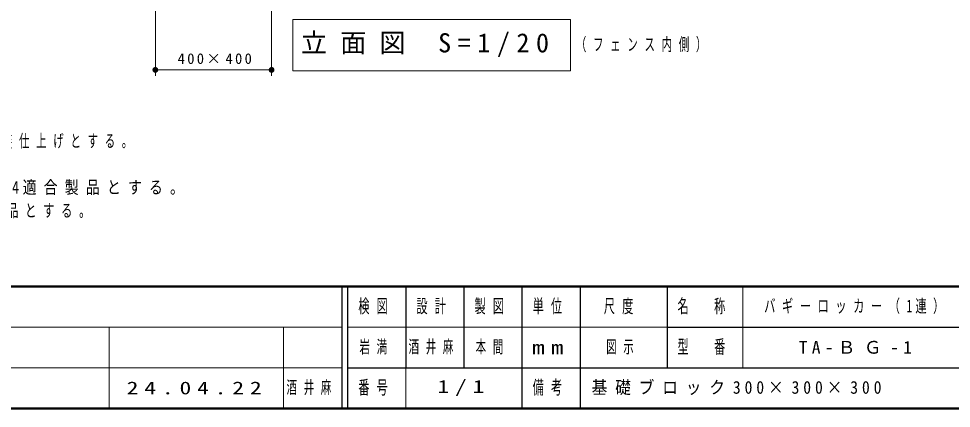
# Model space of a CAD drawing. Units: millimetres on the paper, scale 1:20. Extents: x -385 to 0, y 0 to 267.
# Drawn here: x -299.1 to -138.6, y 0 to 67.1 of the extents above; entities that cross this region are included whole.
import ezdxf

# ---------------------------------------------------------------- set-up
doc = ezdxf.new("R2010")
doc.units = ezdxf.units.MM
doc.layers.add('LY_1', color=7, linetype='Continuous', lineweight=13)
doc.styles.add('ＭＳ ゴシック', font='')
doc.styles.get('ＭＳ ゴシック').set_extended_font_data('MS Gothic')

# ---------------------------------------------------------------- blocks, each defined once
blk = doc.blocks.new('filled_dot')
at = {"color": 0, "linetype": 'Continuous', "lineweight": -2, "const_width": 1.25}
blk.add_lwpolyline([(-0.625, 0, 1), (0.625, 0, 1)], format="xyb", close=True, dxfattribs=at)

msp = doc.modelspace()

# ---------------------------------------------------------------- linework, layer by layer
at = {"layer": 'LY_1'}
for p, q in [((-275.572, 77.308), (-275.572, 57.308)), ((-255.572, 77.308), (-255.572, 57.308)), ((-251.925, 66.971), (-251.925, 58.171)), ((-204.125, 66.971), (-251.925, 66.971)), ((-204.125, 58.171), (-204.125, 66.971)), ((-255.572, 58.308), (-275.572, 58.308)), ((-251.925, 58.171), (-204.125, 58.171)), ((-174.5, 21), (-174.5, 7)), ((-385, 14), (-243.5, 14)), ((-283.5, 14), (-283.5, 0)), ((-253.5, 14), (-253.5, 0)), ((-242.5, 14), (-187.5, 14)), ((-385, 7), (-243.5, 7)), ((-232.5, 7), (-232.5, 0))]:
    msp.add_line(p, q, dxfattribs=at)
at = {"layer": 'LY_1', "lineweight": 50}
for p, q in [((-385, 21), (0, 21)), ((-385, 0), (0, 0))]:
    msp.add_line(p, q, dxfattribs=at)
at = {"layer": 'LY_1', "lineweight": 25}
for p, q in [((-243.5, 21), (-243.5, 0)), ((-242.5, 21), (-242.5, 0)), ((-232.5, 21), (-232.5, 7)), ((-222.5, 21), (-222.5, 7)), ((-212.5, 21), (-212.5, 0)), ((-202.5, 21), (-202.5, 7)), ((-187.5, 21), (-187.5, 7)), ((-187.5, 14), (-70, 14)), ((-242.5, 7), (0, 7)), ((-202.5, 7), (-202.5, 0))]:
    msp.add_line(p, q, dxfattribs=at)

# ---------------------------------------------------------------- block references
at = {"layer": 'LY_1', "xscale": 0.4, "yscale": 0.4}
msp.add_blockref('filled_dot', (-275.572, 58.308), dxfattribs=at)
at = {"layer": 'LY_1', "xscale": 0.4, "yscale": 0.4, "rotation": 180}
msp.add_blockref('filled_dot', (-255.572, 58.308), dxfattribs=at)

# ---------------------------------------------------------------- texts
at = {"layer": 'LY_1', "style": 'ＭＳ ゴシック'}
for s, insert, char_height, attachment_point in [('\\T1.5;立面図\\~S=1/20', (-250.525, 62.571), 3.299, 4), ('\\T1.64;\\W0.6;（フェンス内側）', (-203.215, 62.571), 2.199, 4), ('\\T1.32;400×400', (-265.152, 59.308), 1.833, 8), ('\\T1.64;\\W0.6;鋼材は、電気亜鉛メッキ処理の上、ポリエステル樹脂粉体塗装仕上げとする。', (-381.683, 47.191), 2.199, 1), ('\\T1.51;\\W0.8;本製品は、遊具の安全に関する基準JPFA-SP-S:2024適合製品とする。', (-381.683, 39.191), 2.199, 1), ('\\T1.59;\\W0.65;本製品は、(一社)日本公園施設業協会賠償責任保険加入製品とする。', (-381.683, 35.191), 2.199, 1), ('\\T1.64;\\W0.6;検図', (-237.5, 17.5), 2.346, 5), ('\\T1.64;\\W0.6;設計', (-227.5, 17.5), 2.346, 5), ('\\T1.64;\\W0.6;製図', (-217.5, 17.5), 2.346, 5), ('\\T1.64;\\W0.6;単位', (-207.5, 17.5), 2.346, 5), ('\\T1.64;\\W0.6;尺度', (-195.25, 17.5), 2.346, 5), ('\\T1.64;\\W0.6;名\u3000称', (-181, 17.5), 2.346, 5), ('\\T1.57;\\W0.65;バギーロッカー（1連）', (-154.75, 17.5), 2.199, 5), ('\\T1.64;\\W0.6;岩満', (-237.5, 10.5), 2.199, 5), ('\\T1.64;\\W0.6;酒井麻', (-232, 10.5), 2.199, 4), ('\\T1.64;\\W0.6;本間', (-217.5, 10.5), 2.199, 5), ('\\T1.64;\\W0.6;図示', (-198, 10.5), 2.199, 4), ('\\T1.64;\\W0.6;型\u3000番', (-181, 10.5), 2.346, 5), ('\\T1.5;TA-ＢＧ-1', (-154.75, 10.5), 2.199, 5), ('\\T1.5;\\W1.35;mm', (-207.5, 10.5), 2.346, 5), ('\\T1.64;\\W0.6;酒井麻', (-253, 3.5), 2.199, 4), ('\\T1.64;\\W0.6;番号', (-237.5, 3.5), 2.346, 5), ('\\T1.5;\\W1.35;1/1', (-222.5, 3.5), 2.199, 5), ('\\T1.64;\\W0.6;備考', (-207.5, 3.5), 2.346, 5), ('\\T1.5;\\W0.9;基礎ブロック300×300×300', (-200.5, 3.5), 2.199, 4), ('\\T1.5;\\W1.35;24.04.22', (-280.5, 3.5), 2.199, 4)]:
    msp.add_mtext(s, dxfattribs=dict(at, insert=insert, char_height=char_height, attachment_point=attachment_point))

doc.saveas('drawing.dxf')
